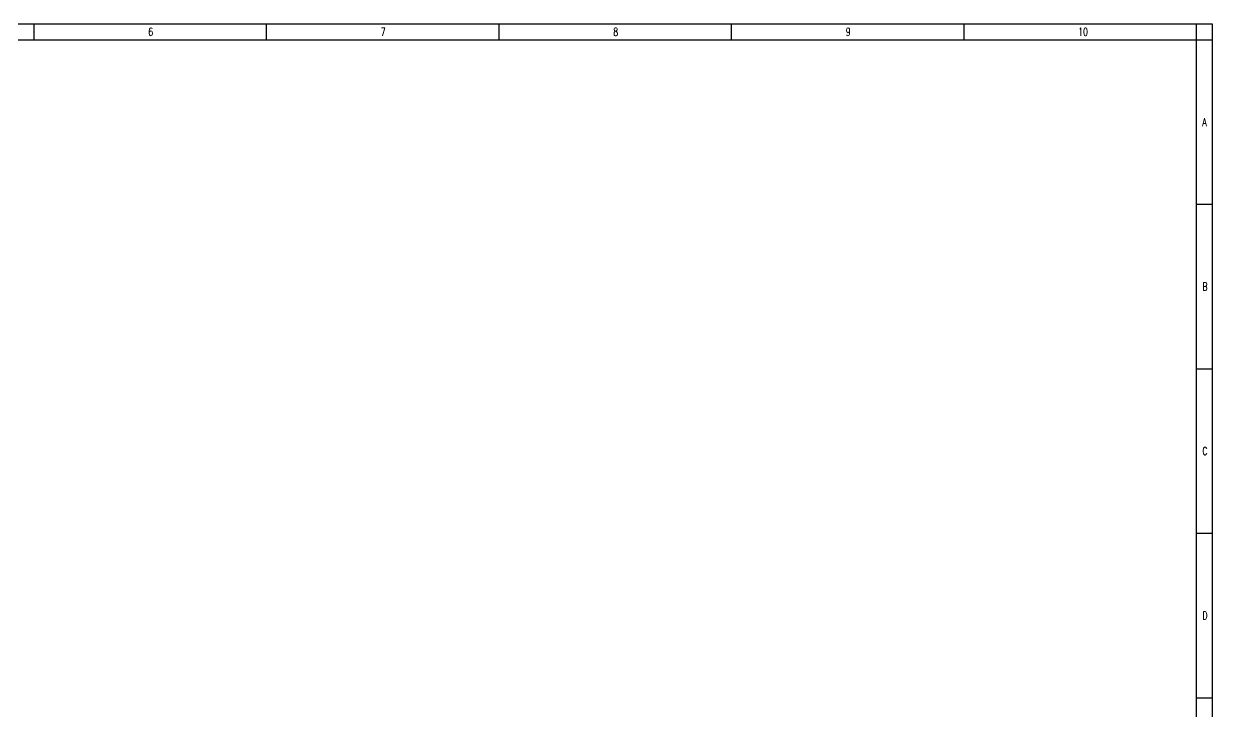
# Model space of a CAD drawing. Header units: inches. Extents: x 6 to 109360, y -14990 to 740552.
# Drawn here: x 751 to 1493, y -2852 to -2423 of the extents above; entities that cross this region are included whole.
import ezdxf

# ---------------------------------------------------------------- set-up
doc = ezdxf.new("R2010")
doc.units = ezdxf.units.IN
doc.header["$MEASUREMENT"] = 0
doc.styles.add('HZ', font='txt_____.ttf', dxfattribs={"width": 0.7, "bigfont": 'HZTXT'})

msp = doc.modelspace()

# ---------------------------------------------------------------- linework, layer by layer
at = {"color": 4, "flags": 128}
for points in [[(6.2398, -2422.76962), (1493.2398, -2422.76962)], [(757.2398, -2422.76962), (757.2398, -2432.76962)], [(902.4398, -2422.76962), (902.4398, -2432.76962)], [(1047.6398, -2422.76962), (1047.6398, -2432.76962)], [(1192.8398, -2422.76962), (1192.8398, -2432.76962)], [(1338.0398, -2422.76962), (1338.0398, -2432.76962)], [(1483.2398, -2422.76962), (1483.2398, -2432.76962)], [(1493.2398, -2422.76962), (1493.2398, -3263.76962)]]:
    msp.add_lwpolyline(points, dxfattribs=at)
msp.add_lwpolyline([(31.2398, -2432.76962), (1483.1598, -2432.76962), (1483.1598, -3253.76962), (31.2398, -3253.76962)], close=True)
at = {"flags": 128}
for points in [[(1483.2398, -2432.76962), (1493.2398, -2432.76962)], [(1483.2398, -2535.39462), (1493.2398, -2535.39462)], [(1483.2398, -2638.01962), (1493.2398, -2638.01962)], [(1483.2398, -2740.64462), (1493.2398, -2740.64462)], [(1483.2398, -2843.26962), (1493.2398, -2843.26962)]]:
    msp.add_lwpolyline(points, dxfattribs=at)

# ---------------------------------------------------------------- texts
at = {"color": 0, "style": 'HZ', "width": 0.7}
for s, p in [('6', (828.77441, -2430.26962)), ('7', (973.97441, -2430.26962)), ('8', (1119.17441, -2430.26962)), ('9', (1264.37441, -2430.26962)), ('10', (1409.57441, -2430.26962)), ('A', (1487.09425, -2486.5893)), ('B', (1487.09425, -2589.2143)), ('C', (1487.09425, -2691.8393)), ('D', (1487.09425, -2794.4643))]:
    msp.add_text(s, height=5, dxfattribs=at).set_placement(p)

doc.saveas('drawing.dxf')
